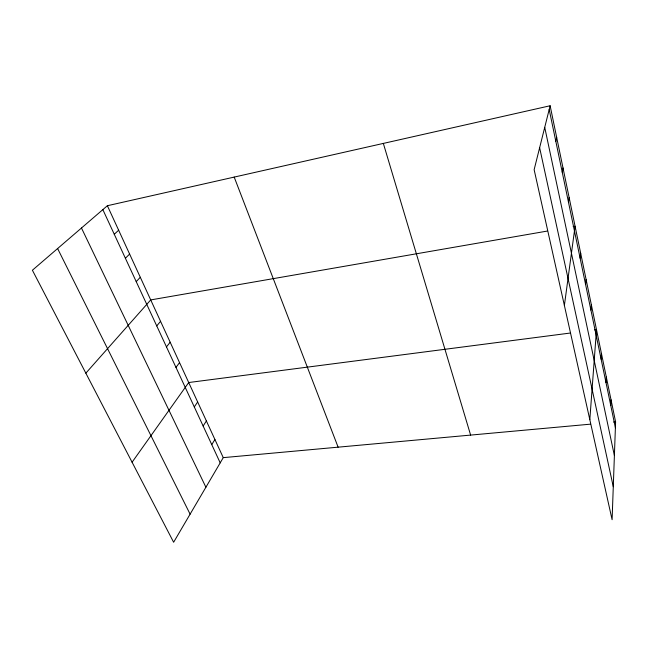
<?xml version="1.0" encoding="UTF-8"?>
<svg xmlns="http://www.w3.org/2000/svg" width="648" height="648" viewBox="0 0 648 648"><rect width="100%" height="100%" fill="white"/><g stroke="black" fill="none" stroke-linecap="round" stroke-linejoin="round"><path stroke-width="0.97" d="M550.128 105.754L615.6 421.88L612.101 519.696L534.138 169.679L550.128 105.754L107.382 205.724L32.4 270.232L173.632 542.246L223.26 457.642L590.19 424.189M610.764 405.543L611.024 399.767M606.018 382.693L606.317 377.039M601.125 359.195L601.474 353.67M589.818 419.645L596.5 329.638L594.524 329.897M590.927 310.141L591.381 304.916M585.598 284.521L586.108 279.458M580.106 258.131L580.681 253.246M564.384 305.475L575.084 226.241L573.156 226.581M568.442 202.038L569.147 197.551M562.229 172.19L563.007 167.937M555.822 141.361L556.673 137.352M211.766 444.641L214.925 439.506M203.132 426.011L206.388 420.957M194.295 406.936L197.656 401.971M132.087 462.226L188.714 382.531L569.859 333.096M175.973 367.408L179.553 362.621M166.471 346.915L170.173 342.233M156.743 325.912L160.558 321.335M85.844 373.167L150.709 299.919L547.098 231.101M136.218 281.621L140.3 277.287M125.388 258.26L129.616 254.065M114.267 234.268L118.649 230.218M613.648 422.059L615.6 421.88M57.607 248.54L190.107 514.164M81.478 228.007L205.902 487.239M102.846 209.62L220.207 462.85M107.382 205.724L223.26 457.642M234.195 177.09L338.118 447.169M383.341 143.411L470.626 435.091M539.63 147.72L613.283 486.729M544.725 127.364L614.393 455.585M549.196 109.504L615.389 427.769"/></g></svg>
